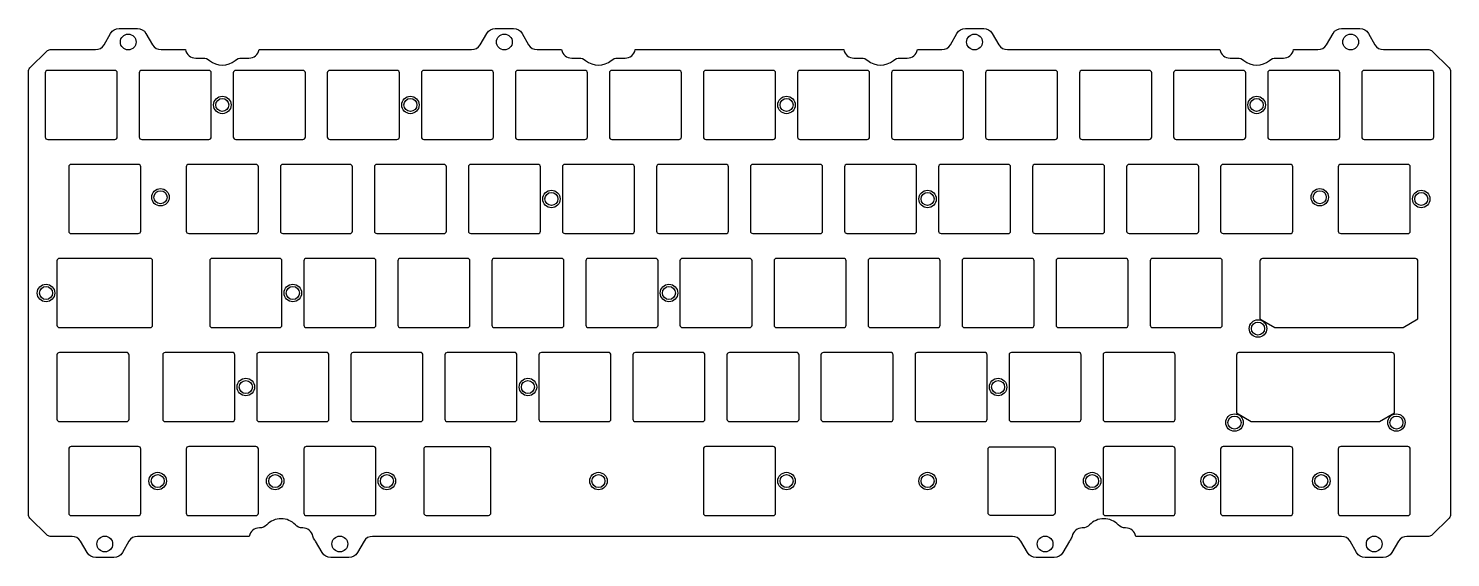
# Model space of a CAD drawing. Header units: millimetres. Extents: x -11 to 277, y -92 to 16.
import ezdxf

# ---------------------------------------------------------------- set-up
doc = ezdxf.new("R2010")
doc.units = ezdxf.units.MM
doc.header["$MEASUREMENT"] = 0

msp = doc.modelspace()

# ---------------------------------------------------------------- linework, layer by layer
msp.add_line((12.06, -25.55), (12.06, -12.55))
for points in [[(210.07, -85.08, 0.429465), (204.27, -85.08, -0.205651), (202.82, -85.7), (202.77, -85.7, 0.351825), (200.72, -87.35, -0.113681), (200.33, -88.16, 0.036711), (200.17, -88.4), (198.84, -90.7, -0.267949), (197.11, -91.7), (193.42, -91.7, -0.267949), (191.69, -90.7), (190.36, -88.4, 0.267949), (188.63, -87.4), (59.02, -87.4, 0.267949), (57.29, -88.4), (55.96, -90.7, -0.267949), (54.23, -91.7), (50.54, -91.7, -0.267949), (48.81, -90.7), (47.48, -88.4, 0.036708), (47.32, -88.16, -0.11368), (46.93, -87.35, 0.351828), (44.88, -85.7), (44.83, -85.7, -0.205651), (43.38, -85.08, 0.429465), (37.58, -85.08, -0.205651), (36.13, -85.7), (36.08, -85.7, 0.359132), (34.02, -87.4), (11.4, -87.4, 0.267949), (9.67, -88.4), (8.34, -90.7, -0.267949), (6.61, -91.7), (2.92, -91.7, -0.267949), (1.19, -90.7), (-0.14, -88.4, 0.267949), (-1.87, -87.4), (-6.29, -87.4, -0.198912), (-6.99, -87.11), (-10.41, -83.69, -0.198912), (-10.7, -82.99), (-10.7, 6.79, -0.198912), (-10.41, 7.49), (-6.99, 10.91, -0.198912), (-6.29, 11.2), (2.89, 11.2, 0.267949), (4.62, 12.2), (5.95, 14.5, -0.267949), (7.68, 15.5), (11.37, 15.5, -0.267949), (13.1, 14.5), (14.43, 12.2, 0.267949), (16.16, 11.2), (21.11, 11.2, 0.359132), (23.18, 9.5), (24.67, 9.5, -0.179027), (25.97, 9.02, 0.36991), (31.18, 9.02, -0.179027), (32.48, 9.5), (33.98, 9.5, 0.359132), (36.04, 11.2), (79.09, 11.2, 0.267949), (80.82, 12.2), (82.15, 14.5, -0.267949), (83.88, 15.5), (87.57, 15.5, -0.267949), (89.3, 14.5), (90.63, 12.2, 0.267949), (92.36, 11.2), (97.31, 11.2, 0.359132), (99.38, 9.5), (100.87, 9.5, -0.179027), (102.17, 9.02, 0.36991), (107.38, 9.02, -0.179027), (108.68, 9.5), (110.17, 9.5, 0.359132), (112.24, 11.2), (154.46, 11.2, 0.359132), (156.53, 9.5), (158.02, 9.5, -0.179027), (159.32, 9.02, 0.36991), (164.53, 9.02, -0.179027), (165.83, 9.5), (167.32, 9.5, 0.359132), (169.39, 11.2), (174.34, 11.2, 0.267949), (176.07, 12.2), (177.4, 14.5, -0.267949), (179.13, 15.5), (182.82, 15.5, -0.267949), (184.55, 14.5), (185.88, 12.2, 0.267949), (187.61, 11.2), (230.66, 11.2, 0.359132), (232.72, 9.5), (234.22, 9.5, -0.179027), (235.52, 9.02, 0.36991), (240.73, 9.02, -0.179027), (242.03, 9.5), (243.53, 9.5, 0.359132), (245.59, 11.2), (250.54, 11.2, 0.267949), (252.27, 12.2), (253.6, 14.5, -0.267949), (255.33, 15.5), (259.02, 15.5, -0.267949), (260.75, 14.5), (262.08, 12.2, 0.267949), (263.81, 11.2), (272.99, 11.2, -0.198912), (273.69, 10.91), (277.11, 7.49, -0.198912), (277.4, 6.79), (277.4, -82.99, -0.198912), (277.11, -83.69), (273.69, -87.11, -0.198912), (272.99, -87.4), (268.57, -87.4, 0.267949), (266.84, -88.4), (265.51, -90.7, -0.267949), (263.78, -91.7), (260.09, -91.7, -0.267949), (258.36, -90.7), (257.03, -88.4, 0.267949), (255.3, -87.4), (213.63, -87.4, 0.359132), (211.57, -85.7), (211.52, -85.7, -0.205651)], [(-6.8, -7), (6.8, -7, 0.414214), (7.3, -6.5), (7.3, 6.5, 0.414214), (6.8, 7), (-6.8, 7, 0.414212), (-7.3, 6.5), (-7.3, -6.5, 0.414212)], [(11.75, -6.5, 0.414212), (12.25, -7), (25.85, -7, 0.414214), (26.35, -6.5), (26.35, 6.5, 0.414214), (25.85, 7), (12.25, 7, 0.414212), (11.75, 6.5)], [(30.8, 6.5), (30.8, -6.5, 0.414212), (31.3, -7), (44.9, -7, 0.414214), (45.4, -6.5), (45.4, 6.5, 0.414214), (44.9, 7), (31.3, 7, 0.414212)], [(49.85, 6.5), (49.85, -6.5, 0.414212), (50.35, -7), (63.95, -7, 0.414214), (64.45, -6.5), (64.45, 6.5, 0.414214), (63.95, 7), (50.35, 7, 0.414212)], [(68.9, 6.5), (68.9, -6.5, 0.414212), (69.4, -7), (83, -7, 0.414214), (83.5, -6.5), (83.5, 6.5, 0.414214), (83, 7), (69.4, 7, 0.414212)], [(87.95, -6.5, 0.414212), (88.45, -7), (102.05, -7, 0.414214), (102.55, -6.5), (102.55, 6.5, 0.414214), (102.05, 7), (88.45, 7, 0.414212), (87.95, 6.5)], [(107.5, -7), (121.1, -7, 0.414214), (121.6, -6.5), (121.6, 6.5, 0.414214), (121.1, 7), (107.5, 7, 0.414212), (107, 6.5), (107, -6.5, 0.414212)], [(140.15, 7), (126.55, 7, 0.414212), (126.05, 6.5), (126.05, -6.5, 0.414212), (126.55, -7), (140.15, -7, 0.414214), (140.65, -6.5), (140.65, 6.5, 0.414214)], [(159.2, 7), (145.6, 7, 0.414212), (145.1, 6.5), (145.1, -6.5, 0.414212), (145.6, -7), (159.2, -7, 0.414214), (159.7, -6.5), (159.7, 6.5, 0.414214)], [(178.25, 7), (164.65, 7, 0.414212), (164.15, 6.5), (164.15, -6.5, 0.414212), (164.65, -7), (178.25, -7, 0.414214), (178.75, -6.5), (178.75, 6.5, 0.414214)], [(197.8, -6.5), (197.8, 6.5, 0.414214), (197.3, 7), (183.7, 7, 0.414212), (183.2, 6.5), (183.2, -6.5, 0.414212), (183.7, -7), (197.3, -7, 0.414214)], [(202.75, -7), (216.35, -7, 0.414214), (216.85, -6.5), (216.85, 6.5, 0.414214), (216.35, 7), (202.75, 7, 0.414212), (202.25, 6.5), (202.25, -6.5, 0.414212)], [(235.9, -6.5), (235.9, 6.5, 0.414214), (235.4, 7), (221.8, 7, 0.414212), (221.3, 6.5), (221.3, -6.5, 0.414212), (221.8, -7), (235.4, -7, 0.414214)], [(240.35, 6.5), (240.35, -6.5, 0.414212), (240.85, -7), (254.45, -7, 0.414214), (254.95, -6.5), (254.95, 6.5, 0.414214), (254.45, 7), (240.85, 7, 0.414212)], [(259.4, 6.5), (259.4, -6.5, 0.414212), (259.9, -7), (273.5, -7, 0.414214), (274, -6.5), (274, 6.5, 0.414214), (273.5, 7), (259.9, 7, 0.414212)], [(11.56, -12.05), (-2.04, -12.05, 0.414214), (-2.54, -12.55), (-2.54, -25.55, 0.414214), (-2.04, -26.05), (11.56, -26.05, 0.414212), (12.06, -25.55), (12.06, -12.55, 0.414212)], [(35.38, -12.05), (21.77, -12.05, 0.414212), (21.27, -12.55), (21.27, -25.55, 0.414212), (21.77, -26.05), (35.38, -26.05, 0.414214), (35.88, -25.55), (35.88, -12.55, 0.414214)], [(40.33, -12.55), (40.33, -25.55, 0.414212), (40.83, -26.05), (54.42, -26.05, 0.414214), (54.92, -25.55), (54.92, -12.55, 0.414214), (54.42, -12.05), (40.83, -12.05, 0.414212)], [(59.88, -26.05), (73.47, -26.05, 0.414214), (73.97, -25.55), (73.97, -12.55, 0.414214), (73.47, -12.05), (59.88, -12.05, 0.414212), (59.38, -12.55), (59.38, -25.55, 0.414212)], [(93.03, -12.55, 0.414214), (92.53, -12.05), (78.92, -12.05, 0.414212), (78.42, -12.55), (78.42, -25.55, 0.414212), (78.92, -26.05), (92.53, -26.05, 0.414214), (93.03, -25.55)], [(97.48, -25.55, 0.414212), (97.97, -26.05), (111.58, -26.05, 0.414214), (112.08, -25.55), (112.08, -12.55, 0.414214), (111.58, -12.05), (97.97, -12.05, 0.414212), (97.48, -12.55)], [(130.62, -26.05, 0.414214), (131.12, -25.55), (131.12, -12.55, 0.414214), (130.62, -12.05), (117.03, -12.05, 0.414212), (116.53, -12.55), (116.53, -25.55, 0.414212), (117.03, -26.05)], [(149.68, -26.05, 0.414214), (150.18, -25.55), (150.18, -12.55, 0.414214), (149.68, -12.05), (136.07, -12.05, 0.414212), (135.57, -12.55), (135.57, -25.55, 0.414212), (136.07, -26.05)], [(154.62, -12.55), (154.62, -25.55, 0.414212), (155.12, -26.05), (168.72, -26.05, 0.414214), (169.22, -25.55), (169.22, -12.55, 0.414214), (168.72, -12.05), (155.12, -12.05, 0.414212)], [(174.18, -12.05, 0.414212), (173.68, -12.55), (173.68, -25.55, 0.414212), (174.18, -26.05), (187.78, -26.05, 0.414214), (188.28, -25.55), (188.28, -12.55, 0.414214), (187.78, -12.05)], [(193.22, -26.05), (206.82, -26.05, 0.414214), (207.32, -25.55), (207.32, -12.55, 0.414214), (206.82, -12.05), (193.22, -12.05, 0.414212), (192.72, -12.55), (192.72, -25.55, 0.414212)], [(225.88, -12.05), (212.28, -12.05, 0.414212), (211.78, -12.55), (211.78, -25.55, 0.414212), (212.28, -26.05), (225.88, -26.05, 0.414214), (226.38, -25.55), (226.38, -12.55, 0.414214)], [(244.93, -12.05), (231.32, -12.05, 0.414212), (230.82, -12.55), (230.82, -25.55, 0.414212), (231.32, -26.05), (244.93, -26.05, 0.414214), (245.43, -25.55), (245.43, -12.55, 0.414214)], [(254.64, -12.55), (254.64, -25.55, 0.414212), (255.14, -26.05), (268.74, -26.05, 0.414214), (269.24, -25.55), (269.24, -12.55, 0.414214), (268.74, -12.05), (255.14, -12.05, 0.414212)], [(14.44, -44.6), (14.44, -31.6, 0.414214), (13.94, -31.1), (-4.42, -31.1, 0.414212), (-4.92, -31.6), (-4.92, -44.6, 0.414212), (-4.42, -45.1), (13.94, -45.1, 0.414214)], [(26.04, -31.6), (26.04, -44.6, 0.414212), (26.54, -45.1), (40.14, -45.1, 0.414214), (40.64, -44.6), (40.64, -31.6, 0.414214), (40.14, -31.1), (26.54, -31.1, 0.414212)], [(45.59, -45.1), (59.19, -45.1, 0.414214), (59.69, -44.6), (59.69, -31.6, 0.414214), (59.19, -31.1), (45.59, -31.1, 0.414212), (45.09, -31.6), (45.09, -44.6, 0.414212)], [(78.24, -45.1, 0.414214), (78.74, -44.6), (78.74, -31.6, 0.414214), (78.24, -31.1), (64.64, -31.1, 0.414212), (64.14, -31.6), (64.14, -44.6, 0.414212), (64.64, -45.1)], [(83.69, -45.1), (97.29, -45.1, 0.414214), (97.79, -44.6), (97.79, -31.6, 0.414214), (97.29, -31.1), (83.69, -31.1, 0.414212), (83.19, -31.6), (83.19, -44.6, 0.414212)], [(102.24, -44.6, 0.414212), (102.74, -45.1), (116.34, -45.1, 0.414214), (116.84, -44.6), (116.84, -31.6, 0.414214), (116.34, -31.1), (102.74, -31.1, 0.414212), (102.24, -31.6)], [(121.79, -45.1), (135.39, -45.1, 0.414214), (135.89, -44.6), (135.89, -31.6, 0.414214), (135.39, -31.1), (121.79, -31.1, 0.414212), (121.29, -31.6), (121.29, -44.6, 0.414212)], [(154.94, -44.6), (154.94, -31.6, 0.414214), (154.44, -31.1), (140.84, -31.1, 0.414212), (140.34, -31.6), (140.34, -44.6, 0.414212), (140.84, -45.1), (154.44, -45.1, 0.414214)], [(173.99, -44.6), (173.99, -31.6, 0.414214), (173.49, -31.1), (159.89, -31.1, 0.414212), (159.39, -31.6), (159.39, -44.6, 0.414212), (159.89, -45.1), (173.49, -45.1, 0.414214)], [(178.44, -31.6), (178.44, -44.6, 0.414212), (178.94, -45.1), (192.54, -45.1, 0.414214), (193.04, -44.6), (193.04, -31.6, 0.414214), (192.54, -31.1), (178.94, -31.1, 0.414212)], [(197.99, -45.1), (211.59, -45.1, 0.414214), (212.09, -44.6), (212.09, -31.6, 0.414214), (211.59, -31.1), (197.99, -31.1, 0.414212), (197.49, -31.6), (197.49, -44.6, 0.414212)], [(231.14, -44.6), (231.14, -31.6, 0.414214), (230.64, -31.1), (217.04, -31.1, 0.414212), (216.54, -31.6), (216.54, -44.6, 0.414212), (217.04, -45.1), (230.64, -45.1, 0.414214)], [(238.79, -31.62), (238.79, -43.34), (241.79, -45.08), (267.79, -45.08), (270.79, -43.34), (270.79, -31.62, 0.414214), (270.29, -31.12), (239.29, -31.12, 0.414212)], [(-4.92, -50.65), (-4.92, -63.65, 0.414212), (-4.42, -64.15), (9.18, -64.15, 0.414214), (9.68, -63.65), (9.68, -50.65, 0.414214), (9.18, -50.15), (-4.42, -50.15, 0.414212)], [(16.51, -50.65), (16.51, -63.65, 0.414212), (17.01, -64.15), (30.61, -64.15, 0.414214), (31.11, -63.65), (31.11, -50.65, 0.414214), (30.61, -50.15), (17.01, -50.15, 0.414212)], [(50.16, -50.65, 0.414214), (49.66, -50.15), (36.06, -50.15, 0.414212), (35.56, -50.65), (35.56, -63.65, 0.414212), (36.06, -64.15), (49.66, -64.15, 0.414214), (50.16, -63.65)], [(68.71, -64.15, 0.414214), (69.21, -63.65), (69.21, -50.65, 0.414214), (68.71, -50.15), (55.11, -50.15, 0.414212), (54.61, -50.65), (54.61, -63.65, 0.414212), (55.11, -64.15)], [(73.66, -63.65, 0.414212), (74.16, -64.15), (87.76, -64.15, 0.414214), (88.26, -63.65), (88.26, -50.65, 0.414214), (87.76, -50.15), (74.16, -50.15, 0.414212), (73.66, -50.65)], [(93.21, -50.15, 0.414212), (92.71, -50.65), (92.71, -63.65, 0.414212), (93.21, -64.15), (106.81, -64.15, 0.414214), (107.31, -63.65), (107.31, -50.65, 0.414214), (106.81, -50.15)], [(112.26, -64.15), (125.86, -64.15, 0.414214), (126.36, -63.65), (126.36, -50.65, 0.414214), (125.86, -50.15), (112.26, -50.15, 0.414212), (111.76, -50.65), (111.76, -63.65, 0.414212)], [(130.81, -50.65), (130.81, -63.65, 0.414212), (131.31, -64.15), (144.91, -64.15, 0.414214), (145.41, -63.65), (145.41, -50.65, 0.414214), (144.91, -50.15), (131.31, -50.15, 0.414212)], [(149.86, -63.65, 0.414212), (150.36, -64.15), (163.96, -64.15, 0.414214), (164.46, -63.65), (164.46, -50.65, 0.414214), (163.96, -50.15), (150.36, -50.15, 0.414212), (149.86, -50.65)], [(168.91, -63.65, 0.414212), (169.41, -64.15), (183.01, -64.15, 0.414214), (183.51, -63.65), (183.51, -50.65, 0.414214), (183.01, -50.15), (169.41, -50.15, 0.414212), (168.91, -50.65)], [(187.96, -63.65, 0.414212), (188.46, -64.15), (202.06, -64.15, 0.414214), (202.56, -63.65), (202.56, -50.65, 0.414214), (202.06, -50.15), (188.46, -50.15, 0.414212), (187.96, -50.65)], [(221.11, -64.15, 0.414214), (221.61, -63.65), (221.61, -50.65, 0.414214), (221.11, -50.15), (207.51, -50.15, 0.414212), (207.01, -50.65), (207.01, -63.65, 0.414212), (207.51, -64.15)], [(234.03, -50.67), (234.03, -62.39), (237.03, -64.12), (263.03, -64.12), (266.03, -62.39), (266.03, -50.67, 0.414214), (265.53, -50.17), (234.53, -50.17, 0.414212)], [(11.56, -83.2, 0.414214), (12.06, -82.7), (12.06, -69.7, 0.414214), (11.56, -69.2), (-2.04, -69.2, 0.414212), (-2.54, -69.7), (-2.54, -82.7, 0.414212), (-2.04, -83.2)], [(-2.04, -69.2, 0.414212), (-2.54, -69.7), (-2.54, -82.7, 0.414212), (-2.04, -83.2), (11.56, -83.2, 0.414214), (12.06, -82.7), (12.06, -69.7, 0.414214), (11.56, -69.2)], [(21.77, -69.2, 0.414212), (21.27, -69.7), (21.27, -82.7, 0.414212), (21.77, -83.2), (35.38, -83.2, 0.414214), (35.88, -82.7), (35.88, -69.7, 0.414214), (35.38, -69.2)], [(21.77, -83.2), (35.38, -83.2, 0.414214), (35.88, -82.7), (35.88, -69.7, 0.414214), (35.38, -69.2), (21.77, -69.2, 0.414212), (21.27, -69.7), (21.27, -82.7, 0.414212)], [(59.19, -69.2), (45.59, -69.2, 0.414212), (45.09, -69.7), (45.09, -82.7, 0.414212), (45.59, -83.2), (59.19, -83.2, 0.414214), (59.69, -82.7), (59.69, -69.7, 0.414214)], [(45.09, -82.7, 0.414212), (45.59, -83.2), (59.19, -83.2, 0.414214), (59.69, -82.7), (59.69, -69.7, 0.414214), (59.19, -69.2), (45.59, -69.2, 0.414212), (45.09, -69.7)], [(82.49, -83.15, 0.414212), (82.99, -82.65), (82.99, -69.75, 0.414212), (82.49, -69.25), (69.89, -69.25, 0.414212), (69.39, -69.75), (69.39, -82.65, 0.414212), (69.89, -83.15)], [(82.49, -83.15, 0.414212), (82.99, -82.65), (82.99, -69.75, 0.414212), (82.49, -69.25), (69.89, -69.25, 0.414212), (69.39, -69.75), (69.39, -82.65, 0.414212), (69.89, -83.15)], [(126.55, -83.2), (140.15, -83.2, 0.414214), (140.65, -82.7), (140.65, -69.7, 0.414214), (140.15, -69.2), (126.55, -69.2, 0.414212), (126.05, -69.7), (126.05, -82.7, 0.414212)], [(126.05, -69.7), (126.05, -82.7, 0.414212), (126.55, -83.2), (140.15, -83.2, 0.414214), (140.65, -82.7), (140.65, -69.7, 0.414214), (140.15, -69.2), (126.55, -69.2, 0.414212)], [(197.3, -69.75), (197.3, -82.65, -0.414214), (196.8, -83.15), (184.2, -83.15, -0.414214), (183.7, -82.65), (183.7, -69.75, -0.414214), (184.2, -69.25), (196.8, -69.25, -0.414214)], [(196.8, -83.15), (184.2, -83.15, -0.414214), (183.7, -82.65), (183.7, -69.75, -0.414214), (184.2, -69.25), (196.8, -69.25, -0.414214), (197.3, -69.75), (197.3, -82.65, -0.414214)], [(207.01, -69.7), (207.01, -82.7, 0.414212), (207.51, -83.2), (221.11, -83.2, 0.414214), (221.61, -82.7), (221.61, -69.7, 0.414214), (221.11, -69.2), (207.51, -69.2, 0.414212)], [(207.01, -69.7), (207.01, -82.7, 0.414212), (207.51, -83.2), (221.11, -83.2, 0.414214), (221.61, -82.7), (221.61, -69.7, 0.414214), (221.11, -69.2), (207.51, -69.2, 0.414212)], [(245.43, -82.7), (245.43, -69.7, 0.414214), (244.93, -69.2), (231.32, -69.2, 0.414212), (230.82, -69.7), (230.82, -82.7, 0.414212), (231.32, -83.2), (244.93, -83.2, 0.414214)], [(245.43, -82.7), (245.43, -69.7, 0.414214), (244.93, -69.2), (231.32, -69.2, 0.414212), (230.82, -69.7), (230.82, -82.7, 0.414212), (231.32, -83.2), (244.93, -83.2, 0.414214)], [(269.24, -82.7), (269.24, -69.7, 0.414214), (268.74, -69.2), (255.14, -69.2, 0.414212), (254.64, -69.7), (254.64, -82.7, 0.414212), (255.14, -83.2), (268.74, -83.2, 0.414214)], [(269.24, -69.7, 0.414214), (268.74, -69.2), (255.14, -69.2, 0.414212), (254.64, -69.7), (254.64, -82.7, 0.414212), (255.14, -83.2), (268.74, -83.2, 0.414214), (269.24, -82.7)]]:
    msp.add_lwpolyline(points, format="xyb", close=True)
for centre, radius in [((9.52, 12.75), 1.6), ((85.72, 12.75), 1.6), ((180.97, 12.75), 1.6), ((257.17, 12.75), 1.6), ((28.57, 0), 1.77), ((28.57, 0), 1.32), ((66.68, 0), 1.77), ((66.68, 0), 1.32), ((142.88, 0), 1.77), ((142.88, 0), 1.32), ((238.12, 0), 1.77), ((238.12, 0), 1.32), ((16.05, -18.7), 1.77), ((95.25, -19.05), 1.77), ((171.45, -19.05), 1.77), ((250.9, -18.7), 1.77), ((271.46, -19.05), 1.77), ((16.05, -18.7), 1.32), ((95.25, -19.05), 1.32), ((171.45, -19.05), 1.32), ((250.9, -18.7), 1.32), ((271.46, -19.05), 1.32), ((-7.14, -38.1), 1.77), ((-7.14, -38.1), 1.32), ((42.86, -38.1), 1.77), ((42.86, -38.1), 1.32), ((119.06, -38.1), 1.77), ((119.06, -38.1), 1.32), ((238.39, -45.3), 1.77), ((238.39, -45.3), 1.32), ((33.34, -57.15), 1.77), ((33.34, -57.15), 1.32), ((90.49, -57.15), 1.77), ((90.49, -57.15), 1.32), ((185.74, -57.15), 1.77), ((185.74, -57.15), 1.32), ((233.63, -64.35), 1.77), ((233.63, -64.35), 1.32), ((266.43, -64.35), 1.77), ((266.43, -64.35), 1.32), ((15.48, -76.2), 1.77), ((15.48, -76.2), 1.77), ((15.48, -76.2), 1.32), ((15.48, -76.2), 1.32), ((39.29, -76.2), 1.77), ((39.29, -76.2), 1.77), ((39.29, -76.2), 1.32), ((39.29, -76.2), 1.32), ((61.91, -76.2), 1.77), ((61.91, -76.2), 1.77), ((61.91, -76.2), 1.32), ((61.91, -76.2), 1.32), ((104.78, -76.2), 1.77), ((104.78, -76.2), 1.77), ((104.78, -76.2), 1.32), ((104.78, -76.2), 1.32), ((142.88, -76.2), 1.77), ((142.88, -76.2), 1.77), ((142.88, -76.2), 1.32), ((142.88, -76.2), 1.32), ((171.45, -76.2), 1.77), ((171.45, -76.2), 1.77), ((171.45, -76.2), 1.32), ((171.45, -76.2), 1.32), ((204.79, -76.2), 1.77), ((204.79, -76.2), 1.77), ((204.79, -76.2), 1.32), ((204.79, -76.2), 1.32), ((228.6, -76.2), 1.77), ((228.6, -76.2), 1.77), ((228.6, -76.2), 1.32), ((228.6, -76.2), 1.32), ((251.22, -76.2), 1.77), ((251.22, -76.2), 1.77), ((251.22, -76.2), 1.32), ((251.22, -76.2), 1.32), ((4.76, -88.95), 1.6), ((52.39, -88.95), 1.6), ((195.26, -88.95), 1.6), ((261.94, -88.95), 1.6)]:
    msp.add_circle(centre, radius)

doc.saveas('drawing.dxf')
